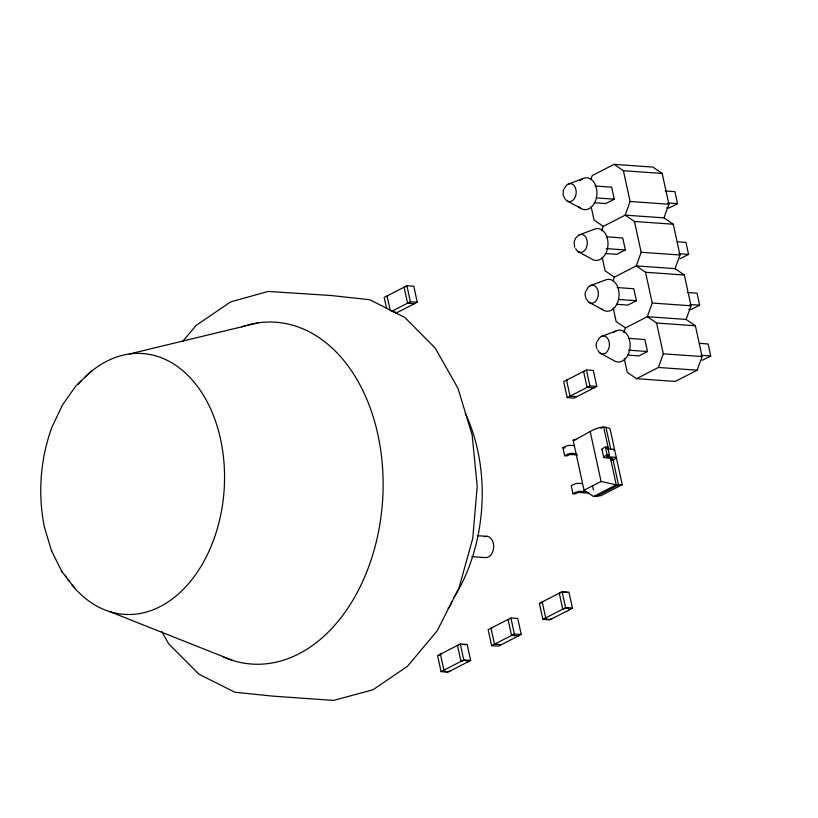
<?xml version="1.0" encoding="UTF-8"?>
<svg xmlns="http://www.w3.org/2000/svg" width="818" height="818" viewBox="0 0 818 818"><rect width="100%" height="100%" fill="white"/><g stroke="black" fill="none" stroke-linecap="round" stroke-linejoin="round"><path stroke-width="1.23" d="M563.428 189.561L563.07 194.827L564.86 198.764M585.565 291.116L585.013 294.633L586.066 298.754M596.639 341.893L596.077 345.411L596.813 348.754M591.005 178.999L592.232 175.584L614.103 164.357L652.897 167.087L662.181 173.436L668.899 204.224L663.971 217.864L625.177 215.134L603.306 226.361L601.67 230.911M614.103 164.357L623.388 170.706L630.095 201.494L625.177 215.134L634.461 221.484L673.255 224.214L679.962 255.001L675.044 268.641L636.251 265.911L614.379 277.138L613.152 280.554M634.461 221.484L641.169 252.271L636.251 265.911L645.535 272.261L684.329 274.991L691.036 305.779L686.118 319.419L647.324 316.689L625.453 327.916L623.807 332.466M645.535 272.261L652.243 303.049L647.324 316.689L656.598 323.038L695.392 325.769L702.11 356.556L697.181 370.196L675.31 381.433L636.516 378.693L627.242 372.343L624.287 358.805M636.516 378.693L658.388 367.466L663.316 353.826L656.598 323.038M606.833 456.587L609.451 455.186L607.702 447.19L605.412 447.037L602.927 448.305A3.732 1.043 -12.3 0 0 602.508 449.685M575.647 238.11L574.052 242.056L574.665 247.2M182.823 341.218L196.187 325.37L230.758 301.842L268.161 291.443L331.229 295.523L369.828 299.746L404.828 317.466L435.258 348.151L457.957 388.264L472.16 435.135L477.211 486.311L472.763 538.316L459.113 587.59L437.201 630.78L407.528 666.251L372.957 689.789L333.58 700.413L272.486 696.108L234.817 692.212L198.897 674.165L168.907 644.114L161.586 631.394M92.148 370.36L76.002 385.759L62.403 405.043L51.882 427.313C40.297 459.113 37.71 493.847 44.387 527.017L51.473 550.688L62.025 571.884L76.371 590.259M395.493 313.406L417.272 302.22L413.785 286.228L406.914 285.748L384.184 297.415L386.607 308.488M391.648 311.361L410.401 301.74L417.272 302.22M595.115 186.013L611.659 187.179L614.277 199.173L605.749 203.549L594.297 202.741M665.116 190.942L674.891 191.627L677.509 203.621L668.981 207.997L666.537 207.823M606.189 236.791L622.733 237.956L625.351 249.95L616.823 254.326L605.371 253.519M680.055 258.774L688.582 254.398L685.965 242.404L677.406 241.801M617.253 287.568L633.807 288.734L636.414 300.727L627.897 305.104L616.445 304.296M687.263 292.496L697.038 293.181L699.646 305.175L691.128 309.552L688.684 309.378M586.424 369.961L563.704 381.628L567.191 397.62L574.062 398.1L596.792 386.433L593.306 370.442L586.424 369.961L589.911 385.953L596.792 386.433M628.326 338.345L644.87 339.511L647.488 351.505L638.97 355.881L627.508 355.073M567.191 397.62L589.911 385.953M702.202 360.329L710.719 355.953L708.102 343.959L699.554 343.356M573.142 440.258C584.318 436.884 597.651 422.63 610.013 428.652L622.232 484.716L600.872 495.677L593.52 496.506L584.042 490.238L573.142 440.258L576.465 439.522M577.508 454.972L570.064 454.46L566.966 455.892L564.665 455.728L562.927 447.732L565.412 446.454A3.732 1.043 -12.3 0 1 570.565 445.37L574.195 445.626M600.77 428.325L603.612 426.863L608.541 449.471M564.665 455.728L567.16 454.45A3.732 1.043 -12.3 0 1 572.314 453.366L575.944 453.622M606.097 448.019L607.702 447.19M609.451 455.186L607.16 455.033L604.676 456.301A3.732 1.043 -12.3 0 0 604.86 457.773L612.109 458.284A2.127 0.593 -12.3 0 1 612.222 459.113L610.801 459.849L613.091 460.013L614.952 459.041A5.337 1.493 -12.3 0 0 614.717 457.231L606.854 456.638M582.477 483.602L578.847 483.346A3.732 1.043 -12.3 0 0 573.694 484.44L571.209 485.718L572.948 493.714L575.432 492.436A3.732 1.043 -12.3 0 1 580.596 491.342L586.639 491.771M584.042 490.238L601.087 481.485L616.251 484.839L622.232 484.716M593.52 496.506L616.251 484.839L610.3 457.559M595.821 496.669L618.541 484.992L613.091 460.013M460.309 643.981L437.579 655.647L441.066 671.639L447.947 672.12L470.667 660.453L467.18 644.461L460.309 643.981L463.796 659.973L470.667 660.453M510.892 618.009L488.162 629.676L491.649 645.668L498.52 646.148L521.25 634.482L517.763 618.49L510.892 618.009L514.379 634.001L521.25 634.482M562.099 591.711L539.369 603.377L542.855 619.369L549.737 619.86L572.457 608.193L568.97 592.201L562.099 591.711L565.586 607.702L572.457 608.193M439.051 655.33L441.188 654.236L440.421 654.185L443.908 670.177L444.675 670.228L442.548 671.322L447.886 671.701L450.779 670.668M540.841 603.07L542.978 601.976L542.211 601.925L545.698 617.917L546.465 617.968L544.328 619.062L549.676 619.441L552.569 618.398M562.15 592.13L559.256 593.173L562.743 609.165L565.637 608.122L570.984 608.5L568.847 609.594L569.614 609.645M441.066 671.639L463.796 659.973M491.649 645.668L514.379 634.001M542.855 619.369L565.586 607.702M568.06 184.152L582.528 178.753M579.134 234.93L593.602 229.531A15.982 11.115 -86 0 1 607.958 245.206A15.982 11.115 -86 0 1 591.649 258.989L578.029 251.586M590.207 285.697L604.666 280.308A15.982 11.115 -86 0 1 618.899 297.374A15.982 11.115 -86 0 1 601.087 308.376M601.281 336.474L615.739 331.086M129.356 353.979L258.365 322.803M623.388 170.706L662.181 173.436M596.455 197.915L614.277 199.173M667.733 202.936L677.509 203.621M630.095 201.494L668.899 204.224M606.25 248.6L625.351 249.95M678.807 253.713L688.582 254.398M641.169 252.271L679.962 255.001M618.602 299.47L636.414 300.727M689.871 304.49L699.646 305.175M652.243 303.049L691.036 305.779M404.838 287.261L404.072 287.21L407.558 303.202L414.429 303.683M387.793 296.014L387.026 295.952L390.247 310.717M393.417 312.149L397.384 312.435M628.398 350.155L647.488 351.505M700.944 355.268L710.719 355.953M663.316 353.826L702.11 356.556M658.388 367.466L697.181 370.196M584.349 371.474L583.592 371.423L587.079 387.415L593.95 387.896M567.303 380.227L566.547 380.166L570.034 396.157L576.905 396.648M607.743 448.857L612.979 449.235A5.337 1.493 -12.3 0 1 613.848 450.565M562.927 447.732L565.218 447.896M572.948 493.714L575.238 493.868L578.346 492.446L586.24 492.968A5.337 1.493 -12.3 0 0 588.776 492.743M477.231 535.678L487.416 536.393M471.822 556.629L485.82 557.62A10.654 7.413 -86 0 0 493.315 549.696A10.654 7.413 -86 0 0 490.217 537.702L488.867 536.843A10.654 7.413 -86 0 0 484.43 536.812M563.213 592.201L567.498 592.508M508.806 619.523L508.05 619.461L511.536 635.453L518.408 635.944M491.771 628.265L491.004 628.214L494.491 644.206L501.362 644.696M462.497 644.543L465.708 644.768M458.233 645.494L457.466 645.433L460.953 661.425L463.847 660.392L469.195 660.76L467.058 661.854L467.824 661.915M110.001 611.721L233.007 660.566M566.956 200.819L580.575 208.222M589.103 302.363L602.723 309.766M600.177 353.141L613.786 360.544A15.982 11.115 -86 0 0 630.157 345.37A15.982 11.115 -86 0 0 613.94 332.261M663.971 217.864L673.255 224.214M675.044 268.641L684.329 274.991M603.306 226.361L594.021 220.011L591.077 206.473M686.118 319.419L695.392 325.769M614.379 277.138L605.095 270.789L602.14 257.251M625.453 327.916L616.169 321.566L613.214 308.028M51.473 550.688L51.739 551.23M61.677 571.189L62.025 571.884M605.903 427.027L610.831 449.634M605.412 447.037L607.16 455.033M601.956 449.266L603.694 457.262M590.187 431.515L601.087 481.485M592.559 485.861L593.428 489.859M406.914 285.748L410.401 301.74M579.88 180.686A15.982 11.115 -86 0 1 594.492 183.13A15.982 11.115 -86 0 1 593.725 204.347A15.982 11.115 -86 0 1 578.95 206.821M564.348 188.815A9.039 6.288 -86 0 1 573.336 184.807A9.039 6.288 -86 0 1 574.88 197.803A9.039 6.288 -86 0 1 565.616 199.551M597.559 341.147A9.039 6.288 -86 0 1 606.997 337.558A9.039 6.288 -86 0 1 607.345 351.341A9.039 6.288 -86 0 1 597.784 350.145M586.486 290.37A9.039 6.288 -86 0 1 595.933 286.781A9.039 6.288 -86 0 1 596.281 300.564A9.039 6.288 -86 0 1 586.71 299.368M576.373 237.609A9.039 6.288 -86 0 1 585.668 237.016A9.039 6.288 -86 0 1 584.778 250.318A9.039 6.288 -86 0 1 575.647 248.59M247.527 325.012A171.33 119.152 -86 0 1 382.507 501.761A171.33 119.152 -86 0 1 223.764 657.161M241.535 326.852A171.33 119.152 -86 0 1 245.124 325.697M85.205 376.863A130.737 90.921 -86 0 1 204.664 397.323A130.737 90.921 -86 0 1 198.13 570.944A130.737 90.921 -86 0 1 77.158 590.749M74.775 588.162A130.737 90.921 -86 0 1 71.687 584.512M69.448 581.629A130.737 90.921 -86 0 1 67.996 579.645M66.585 577.62A130.737 90.921 -86 0 1 64.53 574.502M78.058 384.46A130.737 90.921 -86 0 1 81.565 380.554M451.761 601.619A10.654 7.413 -86 0 1 447.967 608.285M465.319 413.417A149.142 103.722 -86 0 1 453.745 597.825"/></g></svg>
